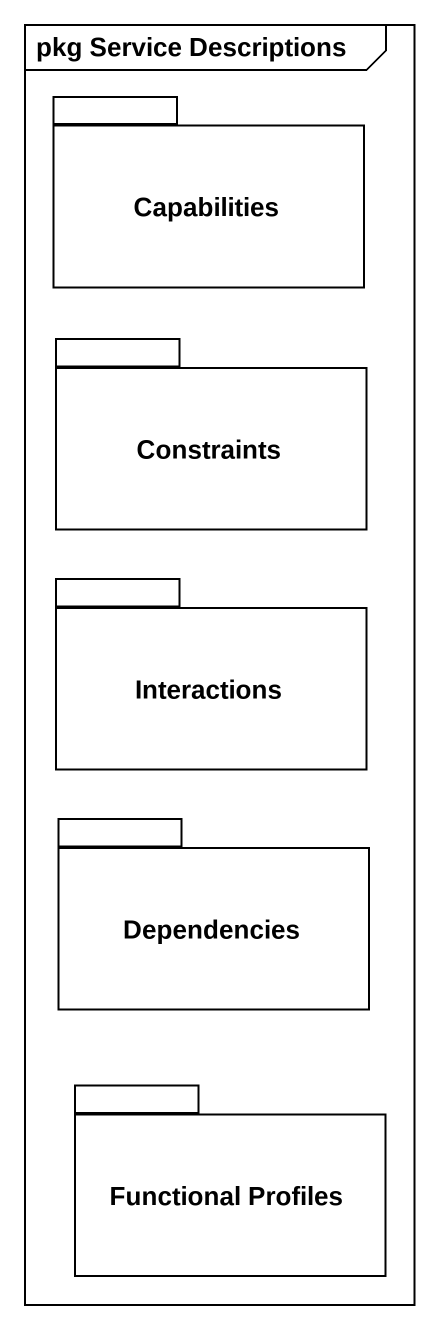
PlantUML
@startuml
mainframe pkg Service Descriptions
package Capabilities {
}
package Constraints {
}
package Interactions {
}
package Dependencies {
}
package "Functional Profiles" as Functional_Profiles {
}
@enduml
